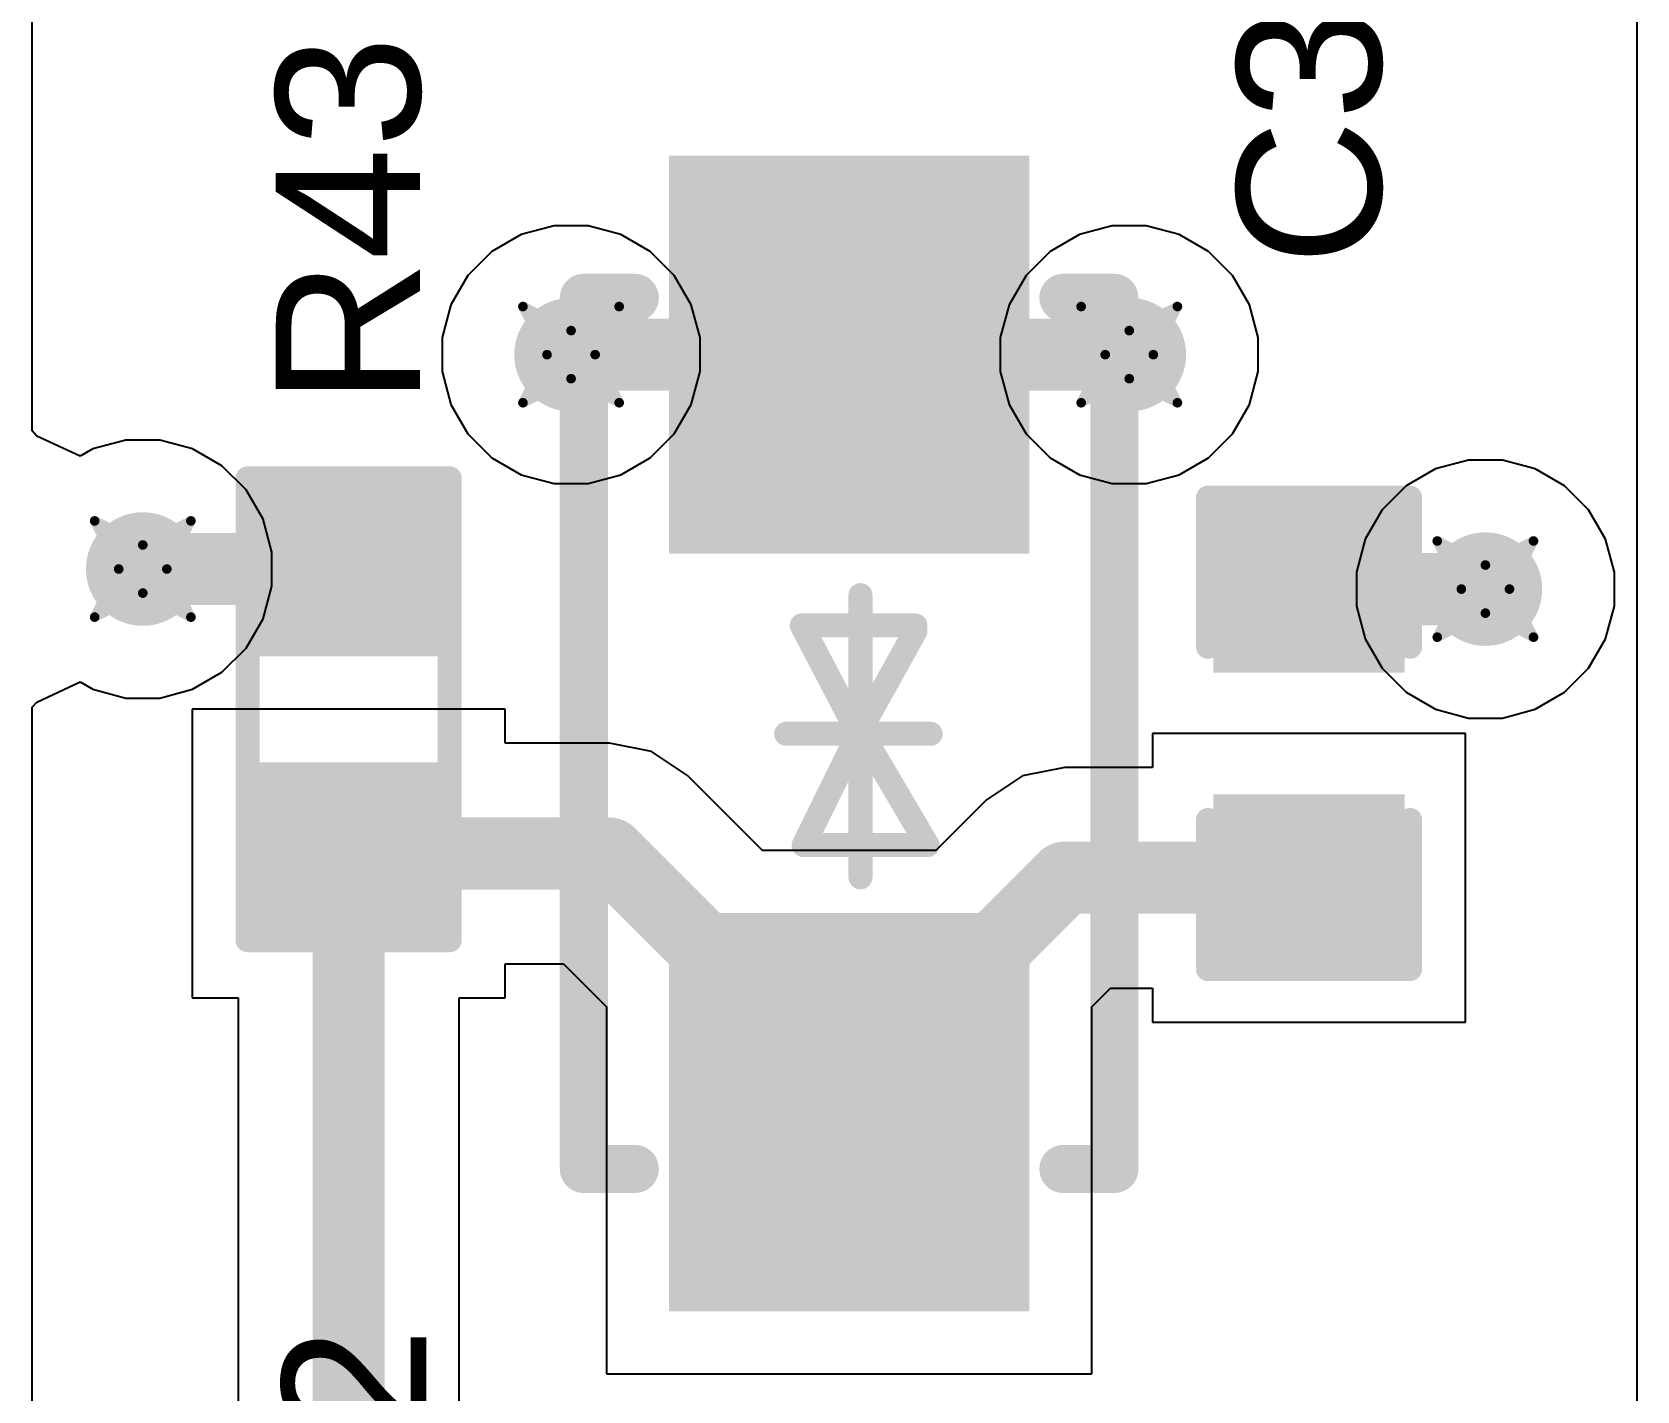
# Model space of a CAD drawing. Header units: inches. Extents: x -36 to 349, y -11 to 240.
# Drawn here: x 7.83 to 16.3, y 95.56 to 102.73 of the extents above; entities that cross this region are included whole.
import ezdxf

# ---------------------------------------------------------------- set-up
doc = ezdxf.new("R2010")
doc.units = ezdxf.units.IN
for name, color, linetype in [('Bottom Layer', 5, 'Continuous'), ('Drill Drawing', 1, 'Continuous'), ('Layer 1', 16, 'Continuous'), ('Layer 2', 76, 'Continuous'), ('Top Layer', 1, 'Continuous'), ('Top Overlay', 2, 'Continuous'), ('Top Paste', 8, 'Continuous'), ('Top Solder', 216, 'Continuous'), ('Via Holes', 16, 'Continuous')]:
    doc.layers.add(name, color=color, linetype=linetype)
doc.styles.add('Arial', font='', dxfattribs={"height": 0.2})
doc.styles.get('Arial').set_extended_font_data('Arial')

# ---------------------------------------------------------------- blocks, each defined once
blk = doc.blocks.new('R___0603_262')
at = {"layer": 'Top Layer'}
for points in [[(-0.381, 0.4445), (-0.381, -0.4445), (-1.143, -0.4445), (-1.143, 0.4445)], [(1.143, 0.4445), (1.143, -0.4445), (0.381, -0.4445), (0.381, 0.4445)]]:
    blk.add_hatch(color=1, dxfattribs=at).paths.add_polyline_path(points)
at = {"layer": 'Top Paste'}
for points in [[(-0.381, 0.4445), (-0.381, -0.4445), (-1.143, -0.4445), (-1.143, 0.4445)], [(1.143, 0.4445), (1.143, -0.4445), (0.381, -0.4445), (0.381, 0.4445)]]:
    blk.add_hatch(color=8, dxfattribs=at).paths.add_polyline_path(points)
at = {"layer": 'Top Solder'}
for points in [[(-0.2794, 0.5461), (-0.2794, -0.5461), (-1.2446, -0.5461), (-1.2446, 0.5461)], [(1.2446, 0.5461), (1.2446, -0.5461), (0.2794, -0.5461), (0.2794, 0.5461)]]:
    blk.add_hatch(color=216, dxfattribs=at).paths.add_polyline_path(points)
at = {"layer": 'Top Overlay'}
for points in [[(-1.2192, 0.5334, 0.127, 0.127, 0), (1.2192, 0.5334, 0.127, 0.127, 0)], [(-1.2192, 0.5334, 0.127, 0.127, 0), (-1.2192, -0.5334, 0.127, 0.127, 0)], [(1.2192, 0.5334, 0.127, 0.127, 0), (1.2192, -0.5334, 0.127, 0.127, 0)], [(-1.2192, -0.5334, 0.127, 0.127, 0), (1.2192, -0.5334, 0.127, 0.127, 0)]]:
    blk.add_lwpolyline(points, format="xyseb", dxfattribs=at)
for points in [[(-1.2509, 0.5334, 0.0635, 0.0635, 1), (-1.1874, 0.5334, 0.0635, 0.0635, 1)], [(-1.2509, 0.5334, 0.0635, 0.0635, 1), (-1.1874, 0.5334, 0.0635, 0.0635, 1)], [(1.1875, 0.5334, 0.0635, 0.0635, 1), (1.251, 0.5334, 0.0635, 0.0635, 1)], [(1.1875, 0.5334, 0.0635, 0.0635, 1), (1.251, 0.5334, 0.0635, 0.0635, 1)], [(-1.2509, -0.5334, 0.0635, 0.0635, 1), (-1.1874, -0.5334, 0.0635, 0.0635, 1)], [(-1.2509, -0.5334, 0.0635, 0.0635, 1), (-1.1874, -0.5334, 0.0635, 0.0635, 1)], [(1.1875, -0.5334, 0.0635, 0.0635, 1), (1.251, -0.5334, 0.0635, 0.0635, 1)], [(1.1875, -0.5334, 0.0635, 0.0635, 1), (1.251, -0.5334, 0.0635, 0.0635, 1)]]:
    blk.add_lwpolyline(points, format="xyseb", close=True, dxfattribs=at)
blk = doc.blocks.new('SMA_B__D___________391')
at = {"layer": 'Top Layer'}
for points in [[(-3, 0.9), (-1, 0.9), (-1, -0.9), (-3, -0.9)], [(1, 0.9), (3, 0.9), (3, -0.9), (1, -0.9)]]:
    blk.add_hatch(color=1, dxfattribs=at).paths.add_polyline_path(points)
at = {"layer": 'Top Paste'}
for points in [[(-3, 0.9), (-1, 0.9), (-1, -0.9), (-3, -0.9)], [(1, 0.9), (3, 0.9), (3, -0.9), (1, -0.9)]]:
    blk.add_hatch(color=8, dxfattribs=at).paths.add_polyline_path(points)
at = {"layer": 'Top Solder'}
for points in [[(-3.0508, 0.9508), (-0.9492, 0.9508), (-0.9492, -0.9508), (-3.0508, -0.9508)], [(0.9492, 0.9508), (3.0508, 0.9508), (3.0508, -0.9508), (0.9492, -0.9508)]]:
    blk.add_hatch(color=216, dxfattribs=at).paths.add_polyline_path(points)
at = {"layer": 'Top Overlay'}
for points in [[(-2.3, 1.4, 0.254, 0.254, 0), (2.3, 1.4, 0.254, 0.254, 0)], [(-2.3, 1.4, 0.254, 0.254, 0), (-2.3, 1.1312, 0.254, 0.254, 0)], [(2.3, 1.4, 0.254, 0.254, 0), (2.3, 1.1312, 0.254, 0.254, 0)], [(-0.002, 0.332, 0.127, 0.127, 0), (-0.002, -0.049, 0.127, 0.127, 0)], [(-0.59, 0.24, 0.127, 0.127, 0), (-0.002, -0.049, 0.127, 0.127, 0)], [(-0.59, 0.24, 0.127, 0.127, 0), (-0.59, -0.4143, 0.127, 0.127, 0)], [(0.57, 0.25, 0.127, 0.127, 0), (-0.002, -0.049, 0.127, 0.127, 0)], [(0.57, 0.25, 0.127, 0.127, 0), (0.57, -0.35, 0.127, 0.127, 0)], [(-0.76, -0.06, 0.127, 0.127, 0), (0.73, -0.06, 0.127, 0.127, 0)], [(0.0146, -0.0582, 0.127, 0.127, 0), (-0.59, -0.4143, 0.127, 0.127, 0)], [(-0.002, -0.049, 0.127, 0.127, 0), (-0.002, -0.43, 0.127, 0.127, 0)], [(0.0146, -0.0582, 0.127, 0.127, 0), (0.54, -0.35, 0.127, 0.127, 0)], [(-2.3, -1.1311, 0.254, 0.254, 0), (-2.3, -1.4, 0.254, 0.254, 0)], [(2.3, -1.1311, 0.254, 0.254, 0), (2.3, -1.4, 0.254, 0.254, 0)], [(-2.3, -1.4, 0.254, 0.254, 0), (2.3, -1.4, 0.254, 0.254, 0)]]:
    blk.add_lwpolyline(points, format="xyseb", dxfattribs=at)
for points in [[(-2.3635, 1.4, 0.127, 0.127, 1), (-2.2365, 1.4, 0.127, 0.127, 1)], [(-2.3635, 1.4, 0.127, 0.127, 1), (-2.2365, 1.4, 0.127, 0.127, 1)], [(2.2365, 1.4, 0.127, 0.127, 1), (2.3635, 1.4, 0.127, 0.127, 1)], [(2.2365, 1.4, 0.127, 0.127, 1), (2.3635, 1.4, 0.127, 0.127, 1)], [(-2.3635, 1.1312, 0.127, 0.127, 1), (-2.2365, 1.1312, 0.127, 0.127, 1)], [(2.2365, 1.1312, 0.127, 0.127, 1), (2.3635, 1.1312, 0.127, 0.127, 1)], [(-0.0338, 0.332, 0.0635, 0.0635, 1), (0.0297, 0.332, 0.0635, 0.0635, 1)], [(-0.6217, 0.24, 0.0635, 0.0635, 1), (-0.5582, 0.24, 0.0635, 0.0635, 1)], [(-0.6217, 0.24, 0.0635, 0.0635, 1), (-0.5582, 0.24, 0.0635, 0.0635, 1)], [(0.5382, 0.25, 0.0635, 0.0635, 1), (0.6017, 0.25, 0.0635, 0.0635, 1)], [(0.5382, 0.25, 0.0635, 0.0635, 1), (0.6017, 0.25, 0.0635, 0.0635, 1)], [(-0.7917, -0.06, 0.0635, 0.0635, 1), (-0.7282, -0.06, 0.0635, 0.0635, 1)], [(-0.0338, -0.049, 0.0635, 0.0635, 1), (0.0297, -0.049, 0.0635, 0.0635, 1)], [(-0.0338, -0.049, 0.0635, 0.0635, 1), (0.0297, -0.049, 0.0635, 0.0635, 1)], [(-0.0338, -0.049, 0.0635, 0.0635, 1), (0.0297, -0.049, 0.0635, 0.0635, 1)], [(-0.0338, -0.049, 0.0635, 0.0635, 1), (0.0297, -0.049, 0.0635, 0.0635, 1)], [(-0.0172, -0.0582, 0.0635, 0.0635, 1), (0.0463, -0.0582, 0.0635, 0.0635, 1)], [(-0.0172, -0.0582, 0.0635, 0.0635, 1), (0.0463, -0.0582, 0.0635, 0.0635, 1)], [(0.6983, -0.06, 0.0635, 0.0635, 1), (0.7618, -0.06, 0.0635, 0.0635, 1)], [(0.5083, -0.35, 0.0635, 0.0635, 1), (0.5718, -0.35, 0.0635, 0.0635, 1)], [(0.5382, -0.35, 0.0635, 0.0635, 1), (0.6017, -0.35, 0.0635, 0.0635, 1)], [(-0.6217, -0.4143, 0.0635, 0.0635, 1), (-0.5582, -0.4143, 0.0635, 0.0635, 1)], [(-0.6217, -0.4143, 0.0635, 0.0635, 1), (-0.5582, -0.4143, 0.0635, 0.0635, 1)], [(-0.0338, -0.43, 0.0635, 0.0635, 1), (0.0297, -0.43, 0.0635, 0.0635, 1)], [(-2.3635, -1.1311, 0.127, 0.127, 1), (-2.2365, -1.1311, 0.127, 0.127, 1)], [(2.2365, -1.1311, 0.127, 0.127, 1), (2.3635, -1.1311, 0.127, 0.127, 1)], [(-2.3635, -1.4, 0.127, 0.127, 1), (-2.2365, -1.4, 0.127, 0.127, 1)], [(-2.3635, -1.4, 0.127, 0.127, 1), (-2.2365, -1.4, 0.127, 0.127, 1)], [(2.2365, -1.4, 0.127, 0.127, 1), (2.3635, -1.4, 0.127, 0.127, 1)], [(2.2365, -1.4, 0.127, 0.127, 1), (2.3635, -1.4, 0.127, 0.127, 1)]]:
    blk.add_lwpolyline(points, format="xyseb", close=True, dxfattribs=at)
blk = doc.blocks.new('C___0603_469')
at = {"layer": 'Top Layer'}
for points in [[(-0.381, 0.4445), (-0.381, -0.4445), (-1.143, -0.4445), (-1.143, 0.4445)], [(1.143, 0.4445), (1.143, -0.4445), (0.381, -0.4445), (0.381, 0.4445)]]:
    blk.add_hatch(color=1, dxfattribs=at).paths.add_polyline_path(points)
at = {"layer": 'Top Paste'}
for points in [[(-0.381, 0.4445), (-0.381, -0.4445), (-1.143, -0.4445), (-1.143, 0.4445)], [(1.143, 0.4445), (1.143, -0.4445), (0.381, -0.4445), (0.381, 0.4445)]]:
    blk.add_hatch(color=8, dxfattribs=at).paths.add_polyline_path(points)
at = {"layer": 'Top Solder'}
for points in [[(-0.321, 0.5045), (-0.321, -0.5045), (-1.203, -0.5045), (-1.203, 0.5045)], [(1.203, 0.5045), (1.203, -0.5045), (0.321, -0.5045), (0.321, 0.5045)]]:
    blk.add_hatch(color=216, dxfattribs=at).paths.add_polyline_path(points)
at = {"layer": 'Top Overlay'}
for points in [[(-1.2446, 0.5334, 0.127, 0.127, 0), (-0.4572, 0.5334, 0.127, 0.127, 0)], [(-1.2446, 0.5334, 0.127, 0.127, 0), (-1.2446, -0.5334, 0.127, 0.127, 0)], [(0.4572, 0.5334, 0.127, 0.127, 0), (1.2446, 0.5334, 0.127, 0.127, 0)], [(1.2446, 0.5334, 0.127, 0.127, 0), (1.2446, -0.5334, 0.127, 0.127, 0)], [(-1.2446, -0.5334, 0.127, 0.127, 0), (-0.4572, -0.5334, 0.127, 0.127, 0)], [(0.4572, -0.5334, 0.127, 0.127, 0), (1.2446, -0.5334, 0.127, 0.127, 0)]]:
    blk.add_lwpolyline(points, format="xyseb", dxfattribs=at)
for points in [[(-1.2763, 0.5334, 0.0635, 0.0635, 1), (-1.2128, 0.5334, 0.0635, 0.0635, 1)], [(-1.2763, 0.5334, 0.0635, 0.0635, 1), (-1.2128, 0.5334, 0.0635, 0.0635, 1)], [(-0.4889, 0.5334, 0.0635, 0.0635, 1), (-0.4254, 0.5334, 0.0635, 0.0635, 1)], [(0.4255, 0.5334, 0.0635, 0.0635, 1), (0.489, 0.5334, 0.0635, 0.0635, 1)], [(1.2129, 0.5334, 0.0635, 0.0635, 1), (1.2764, 0.5334, 0.0635, 0.0635, 1)], [(1.2129, 0.5334, 0.0635, 0.0635, 1), (1.2764, 0.5334, 0.0635, 0.0635, 1)], [(-1.2763, -0.5334, 0.0635, 0.0635, 1), (-1.2128, -0.5334, 0.0635, 0.0635, 1)], [(-1.2763, -0.5334, 0.0635, 0.0635, 1), (-1.2128, -0.5334, 0.0635, 0.0635, 1)], [(-0.4889, -0.5334, 0.0635, 0.0635, 1), (-0.4254, -0.5334, 0.0635, 0.0635, 1)], [(0.4255, -0.5334, 0.0635, 0.0635, 1), (0.489, -0.5334, 0.0635, 0.0635, 1)], [(1.2129, -0.5334, 0.0635, 0.0635, 1), (1.2764, -0.5334, 0.0635, 0.0635, 1)], [(1.2129, -0.5334, 0.0635, 0.0635, 1), (1.2764, -0.5334, 0.0635, 0.0635, 1)]]:
    blk.add_lwpolyline(points, format="xyseb", close=True, dxfattribs=at)

msp = doc.modelspace()

# ---------------------------------------------------------------- hatches: boundary and pattern name
at = {"layer": 'Bottom Layer'}
h = msp.add_hatch(color=5, dxfattribs=at)
edge = h.paths.add_edge_path()
edge.add_arc((10.677, 101.0303), 0.3, 0, 360)
h = msp.add_hatch(color=5, dxfattribs=at)
edge = h.paths.add_edge_path()
edge.add_arc((13.6234, 101.0303), 0.3, 0, 360)
h = msp.add_hatch(color=5, dxfattribs=at)
edge = h.paths.add_edge_path()
edge.add_arc((8.4164, 99.8982), 0.3, 0, 360)
h = msp.add_hatch(color=5, dxfattribs=at)
edge = h.paths.add_edge_path()
edge.add_arc((15.503, 99.7923), 0.3, 0, 360)
at = {"layer": 'Layer 1'}
h = msp.add_hatch(color=16, dxfattribs=at)
edge = h.paths.add_edge_path()
edge.add_arc((10.677, 101.0303), 0.3, 0, 360)
h = msp.add_hatch(color=16, dxfattribs=at)
edge = h.paths.add_edge_path()
edge.add_arc((13.6234, 101.0303), 0.3, 0, 360)
h = msp.add_hatch(color=16, dxfattribs=at)
edge = h.paths.add_edge_path()
edge.add_arc((8.4164, 99.8982), 0.3, 0, 360)
h = msp.add_hatch(color=16, dxfattribs=at)
edge = h.paths.add_edge_path()
edge.add_arc((15.503, 99.7923), 0.3, 0, 360)
at = {"layer": 'Layer 2'}
h = msp.add_hatch(color=76, dxfattribs=at)
edge = h.paths.add_edge_path()
edge.add_arc((10.677, 101.0303), 0.3, 0, 360)
h = msp.add_hatch(color=76, dxfattribs=at)
edge = h.paths.add_edge_path()
edge.add_arc((13.6234, 101.0303), 0.3, 0, 360)
h = msp.add_hatch(color=76, dxfattribs=at)
edge = h.paths.add_edge_path()
edge.add_arc((8.4164, 99.8982), 0.3, 0, 360)
h = msp.add_hatch(color=76, dxfattribs=at)
edge = h.paths.add_edge_path()
edge.add_arc((15.503, 99.7923), 0.3, 0, 360)
at = {"layer": 'Top Layer'}
h = msp.add_hatch(color=1, dxfattribs=at)
edge = h.paths.add_edge_path()
edge.add_arc((10.677, 101.0303), 0.3, 0, 360)
h = msp.add_hatch(color=1, dxfattribs=at)
edge = h.paths.add_edge_path()
edge.add_arc((13.6234, 101.0303), 0.3, 0, 360)
h = msp.add_hatch(color=1, dxfattribs=at)
edge = h.paths.add_edge_path()
edge.add_arc((8.4164, 99.8982), 0.3, 0, 360)
h = msp.add_hatch(color=1, dxfattribs=at)
edge = h.paths.add_edge_path()
edge.add_arc((15.503, 99.7923), 0.3, 0, 360)
at = {"layer": 'Via Holes'}
h = msp.add_hatch(color=7, dxfattribs=at)
edge = h.paths.add_edge_path()
edge.add_arc((10.677, 101.0303), 0.15, 0, 360)
h = msp.add_hatch(color=7, dxfattribs=at)
edge = h.paths.add_edge_path()
edge.add_arc((13.6234, 101.0303), 0.15, 0, 360)
h = msp.add_hatch(color=7, dxfattribs=at)
edge = h.paths.add_edge_path()
edge.add_arc((8.4164, 99.8982), 0.15, 0, 360)
h = msp.add_hatch(color=7, dxfattribs=at)
edge = h.paths.add_edge_path()
edge.add_arc((15.503, 99.7923), 0.15, 0, 360)

# ---------------------------------------------------------------- linework, layer by layer
at = {"layer": 'Drill Drawing'}
for points in [[(10.423, 101.2843, 0.0508, 0.0508, 0), (10.677, 101.1573, 0.0508, 0.0508, 0)], [(10.423, 101.2843, 0.0508, 0.0508, 0), (10.55, 101.0303, 0.0508, 0.0508, 0)], [(10.677, 101.1573, 0.0508, 0.0508, 0), (10.931, 101.2843, 0.0508, 0.0508, 0)], [(10.804, 101.0303, 0.0508, 0.0508, 0), (10.931, 101.2843, 0.0508, 0.0508, 0)], [(13.3694, 101.2843, 0.0508, 0.0508, 0), (13.6234, 101.1573, 0.0508, 0.0508, 0)], [(13.3694, 101.2843, 0.0508, 0.0508, 0), (13.4964, 101.0303, 0.0508, 0.0508, 0)], [(13.6234, 101.1573, 0.0508, 0.0508, 0), (13.8774, 101.2843, 0.0508, 0.0508, 0)], [(13.7504, 101.0303, 0.0508, 0.0508, 0), (13.8774, 101.2843, 0.0508, 0.0508, 0)], [(10.423, 100.7763, 0.0508, 0.0508, 0), (10.55, 101.0303, 0.0508, 0.0508, 0)], [(10.804, 101.0303, 0.0508, 0.0508, 0), (10.931, 100.7763, 0.0508, 0.0508, 0)], [(13.3694, 100.7763, 0.0508, 0.0508, 0), (13.4964, 101.0303, 0.0508, 0.0508, 0)], [(13.7504, 101.0303, 0.0508, 0.0508, 0), (13.8774, 100.7763, 0.0508, 0.0508, 0)], [(10.423, 100.7763, 0.0508, 0.0508, 0), (10.677, 100.9033, 0.0508, 0.0508, 0)], [(10.677, 100.9033, 0.0508, 0.0508, 0), (10.931, 100.7763, 0.0508, 0.0508, 0)], [(13.3694, 100.7763, 0.0508, 0.0508, 0), (13.6234, 100.9033, 0.0508, 0.0508, 0)], [(13.6234, 100.9033, 0.0508, 0.0508, 0), (13.8774, 100.7763, 0.0508, 0.0508, 0)], [(8.1624, 100.1522, 0.0508, 0.0508, 0), (8.4164, 100.0252, 0.0508, 0.0508, 0)], [(8.1624, 100.1522, 0.0508, 0.0508, 0), (8.2894, 99.8982, 0.0508, 0.0508, 0)], [(8.4164, 100.0252, 0.0508, 0.0508, 0), (8.6704, 100.1522, 0.0508, 0.0508, 0)], [(8.5434, 99.8982, 0.0508, 0.0508, 0), (8.6704, 100.1522, 0.0508, 0.0508, 0)], [(15.249, 100.0463, 0.0508, 0.0508, 0), (15.503, 99.9193, 0.0508, 0.0508, 0)], [(15.249, 100.0463, 0.0508, 0.0508, 0), (15.376, 99.7923, 0.0508, 0.0508, 0)], [(15.503, 99.9193, 0.0508, 0.0508, 0), (15.757, 100.0463, 0.0508, 0.0508, 0)], [(15.63, 99.7923, 0.0508, 0.0508, 0), (15.757, 100.0463, 0.0508, 0.0508, 0)], [(8.1624, 99.6442, 0.0508, 0.0508, 0), (8.2894, 99.8982, 0.0508, 0.0508, 0)], [(8.5434, 99.8982, 0.0508, 0.0508, 0), (8.6704, 99.6442, 0.0508, 0.0508, 0)], [(8.1624, 99.6442, 0.0508, 0.0508, 0), (8.4164, 99.7712, 0.0508, 0.0508, 0)], [(8.4164, 99.7712, 0.0508, 0.0508, 0), (8.6704, 99.6442, 0.0508, 0.0508, 0)], [(15.249, 99.5383, 0.0508, 0.0508, 0), (15.376, 99.7923, 0.0508, 0.0508, 0)], [(15.63, 99.7923, 0.0508, 0.0508, 0), (15.757, 99.5383, 0.0508, 0.0508, 0)], [(15.249, 99.5383, 0.0508, 0.0508, 0), (15.503, 99.6653, 0.0508, 0.0508, 0)], [(15.503, 99.6653, 0.0508, 0.0508, 0), (15.757, 99.5383, 0.0508, 0.0508, 0)]]:
    msp.add_lwpolyline(points, format="xyseb", dxfattribs=at)
for points in [[(10.4103, 101.2843, 0.0254, 0.0254, 1), (10.4357, 101.2843, 0.0254, 0.0254, 1)], [(10.4103, 101.2843, 0.0254, 0.0254, 1), (10.4357, 101.2843, 0.0254, 0.0254, 1)], [(10.9183, 101.2843, 0.0254, 0.0254, 1), (10.9437, 101.2843, 0.0254, 0.0254, 1)], [(10.9183, 101.2843, 0.0254, 0.0254, 1), (10.9437, 101.2843, 0.0254, 0.0254, 1)], [(13.3567, 101.2843, 0.0254, 0.0254, 1), (13.3821, 101.2843, 0.0254, 0.0254, 1)], [(13.3567, 101.2843, 0.0254, 0.0254, 1), (13.3821, 101.2843, 0.0254, 0.0254, 1)], [(13.8647, 101.2843, 0.0254, 0.0254, 1), (13.8901, 101.2843, 0.0254, 0.0254, 1)], [(13.8647, 101.2843, 0.0254, 0.0254, 1), (13.8901, 101.2843, 0.0254, 0.0254, 1)], [(10.6643, 101.1573, 0.0254, 0.0254, 1), (10.6897, 101.1573, 0.0254, 0.0254, 1)], [(10.6643, 101.1573, 0.0254, 0.0254, 1), (10.6897, 101.1573, 0.0254, 0.0254, 1)], [(13.6107, 101.1573, 0.0254, 0.0254, 1), (13.6361, 101.1573, 0.0254, 0.0254, 1)], [(13.6107, 101.1573, 0.0254, 0.0254, 1), (13.6361, 101.1573, 0.0254, 0.0254, 1)], [(10.5373, 101.0303, 0.0254, 0.0254, 1), (10.5627, 101.0303, 0.0254, 0.0254, 1)], [(10.5373, 101.0303, 0.0254, 0.0254, 1), (10.5627, 101.0303, 0.0254, 0.0254, 1)], [(10.7913, 101.0303, 0.0254, 0.0254, 1), (10.8167, 101.0303, 0.0254, 0.0254, 1)], [(10.7913, 101.0303, 0.0254, 0.0254, 1), (10.8167, 101.0303, 0.0254, 0.0254, 1)], [(13.4837, 101.0303, 0.0254, 0.0254, 1), (13.5091, 101.0303, 0.0254, 0.0254, 1)], [(13.4837, 101.0303, 0.0254, 0.0254, 1), (13.5091, 101.0303, 0.0254, 0.0254, 1)], [(13.7377, 101.0303, 0.0254, 0.0254, 1), (13.7631, 101.0303, 0.0254, 0.0254, 1)], [(13.7377, 101.0303, 0.0254, 0.0254, 1), (13.7631, 101.0303, 0.0254, 0.0254, 1)], [(10.6643, 100.9033, 0.0254, 0.0254, 1), (10.6897, 100.9033, 0.0254, 0.0254, 1)], [(10.6643, 100.9033, 0.0254, 0.0254, 1), (10.6897, 100.9033, 0.0254, 0.0254, 1)], [(13.6107, 100.9033, 0.0254, 0.0254, 1), (13.6361, 100.9033, 0.0254, 0.0254, 1)], [(13.6107, 100.9033, 0.0254, 0.0254, 1), (13.6361, 100.9033, 0.0254, 0.0254, 1)], [(10.4103, 100.7763, 0.0254, 0.0254, 1), (10.4357, 100.7763, 0.0254, 0.0254, 1)], [(10.4103, 100.7763, 0.0254, 0.0254, 1), (10.4357, 100.7763, 0.0254, 0.0254, 1)], [(10.9183, 100.7763, 0.0254, 0.0254, 1), (10.9437, 100.7763, 0.0254, 0.0254, 1)], [(10.9183, 100.7763, 0.0254, 0.0254, 1), (10.9437, 100.7763, 0.0254, 0.0254, 1)], [(13.3567, 100.7763, 0.0254, 0.0254, 1), (13.3821, 100.7763, 0.0254, 0.0254, 1)], [(13.3567, 100.7763, 0.0254, 0.0254, 1), (13.3821, 100.7763, 0.0254, 0.0254, 1)], [(13.8647, 100.7763, 0.0254, 0.0254, 1), (13.8901, 100.7763, 0.0254, 0.0254, 1)], [(13.8647, 100.7763, 0.0254, 0.0254, 1), (13.8901, 100.7763, 0.0254, 0.0254, 1)], [(8.1497, 100.1522, 0.0254, 0.0254, 1), (8.1751, 100.1522, 0.0254, 0.0254, 1)], [(8.1497, 100.1522, 0.0254, 0.0254, 1), (8.1751, 100.1522, 0.0254, 0.0254, 1)], [(8.6577, 100.1522, 0.0254, 0.0254, 1), (8.6831, 100.1522, 0.0254, 0.0254, 1)], [(8.6577, 100.1522, 0.0254, 0.0254, 1), (8.6831, 100.1522, 0.0254, 0.0254, 1)], [(8.4037, 100.0252, 0.0254, 0.0254, 1), (8.4291, 100.0252, 0.0254, 0.0254, 1)], [(8.4037, 100.0252, 0.0254, 0.0254, 1), (8.4291, 100.0252, 0.0254, 0.0254, 1)], [(15.2363, 100.0463, 0.0254, 0.0254, 1), (15.2617, 100.0463, 0.0254, 0.0254, 1)], [(15.2363, 100.0463, 0.0254, 0.0254, 1), (15.2617, 100.0463, 0.0254, 0.0254, 1)], [(15.7443, 100.0463, 0.0254, 0.0254, 1), (15.7697, 100.0463, 0.0254, 0.0254, 1)], [(15.7443, 100.0463, 0.0254, 0.0254, 1), (15.7697, 100.0463, 0.0254, 0.0254, 1)], [(8.2767, 99.8982, 0.0254, 0.0254, 1), (8.3021, 99.8982, 0.0254, 0.0254, 1)], [(8.2767, 99.8982, 0.0254, 0.0254, 1), (8.3021, 99.8982, 0.0254, 0.0254, 1)], [(8.5307, 99.8982, 0.0254, 0.0254, 1), (8.5561, 99.8982, 0.0254, 0.0254, 1)], [(8.5307, 99.8982, 0.0254, 0.0254, 1), (8.5561, 99.8982, 0.0254, 0.0254, 1)], [(15.4903, 99.9193, 0.0254, 0.0254, 1), (15.5157, 99.9193, 0.0254, 0.0254, 1)], [(15.4903, 99.9193, 0.0254, 0.0254, 1), (15.5157, 99.9193, 0.0254, 0.0254, 1)], [(8.4037, 99.7712, 0.0254, 0.0254, 1), (8.4291, 99.7712, 0.0254, 0.0254, 1)], [(8.4037, 99.7712, 0.0254, 0.0254, 1), (8.4291, 99.7712, 0.0254, 0.0254, 1)], [(15.3633, 99.7923, 0.0254, 0.0254, 1), (15.3887, 99.7923, 0.0254, 0.0254, 1)], [(15.3633, 99.7923, 0.0254, 0.0254, 1), (15.3887, 99.7923, 0.0254, 0.0254, 1)], [(15.6173, 99.7923, 0.0254, 0.0254, 1), (15.6427, 99.7923, 0.0254, 0.0254, 1)], [(15.6173, 99.7923, 0.0254, 0.0254, 1), (15.6427, 99.7923, 0.0254, 0.0254, 1)], [(8.1497, 99.6442, 0.0254, 0.0254, 1), (8.1751, 99.6442, 0.0254, 0.0254, 1)], [(8.1497, 99.6442, 0.0254, 0.0254, 1), (8.1751, 99.6442, 0.0254, 0.0254, 1)], [(8.6577, 99.6442, 0.0254, 0.0254, 1), (8.6831, 99.6442, 0.0254, 0.0254, 1)], [(8.6577, 99.6442, 0.0254, 0.0254, 1), (8.6831, 99.6442, 0.0254, 0.0254, 1)], [(15.4903, 99.6653, 0.0254, 0.0254, 1), (15.5157, 99.6653, 0.0254, 0.0254, 1)], [(15.4903, 99.6653, 0.0254, 0.0254, 1), (15.5157, 99.6653, 0.0254, 0.0254, 1)], [(15.2363, 99.5383, 0.0254, 0.0254, 1), (15.2617, 99.5383, 0.0254, 0.0254, 1)], [(15.2363, 99.5383, 0.0254, 0.0254, 1), (15.2617, 99.5383, 0.0254, 0.0254, 1)], [(15.7443, 99.5383, 0.0254, 0.0254, 1), (15.7697, 99.5383, 0.0254, 0.0254, 1)], [(15.7443, 99.5383, 0.0254, 0.0254, 1), (15.7697, 99.5383, 0.0254, 0.0254, 1)]]:
    msp.add_lwpolyline(points, format="xyseb", close=True, dxfattribs=at)
at = {"layer": 'Layer 2'}
for p, q in [((7.8322, 100.6284), (7.8322, 103.7194)), ((10.4141, 101.6649), (10.2589, 101.5752)), ((10.5873, 101.7113), (10.4141, 101.6649)), ((10.7667, 101.7113), (10.5873, 101.7113)), ((10.9399, 101.6649), (10.7667, 101.7113)), ((11.0951, 101.5752), (10.9399, 101.6649)), ((13.3605, 101.6649), (13.2053, 101.5752)), ((13.5337, 101.7113), (13.3605, 101.6649)), ((13.7131, 101.7113), (13.5337, 101.7113)), ((13.8863, 101.6649), (13.7131, 101.7113)), ((14.0415, 101.5752), (13.8863, 101.6649)), ((10.2589, 101.5752), (10.1321, 101.4484)), ((11.2219, 101.4484), (11.0951, 101.5752)), ((13.2053, 101.5752), (13.0785, 101.4484)), ((14.1683, 101.4484), (14.0415, 101.5752)), ((10.1321, 101.4484), (10.0424, 101.2932)), ((11.3116, 101.2932), (11.2219, 101.4484)), ((13.0785, 101.4484), (12.9888, 101.2932)), ((14.258, 101.2932), (14.1683, 101.4484)), ((10.0424, 101.2932), (9.996, 101.12)), ((11.358, 101.12), (11.3116, 101.2932)), ((12.9888, 101.2932), (12.9424, 101.12)), ((14.3044, 101.12), (14.258, 101.2932)), ((9.996, 101.12), (9.996, 100.9406)), ((11.358, 100.9406), (11.358, 101.12)), ((12.9424, 101.12), (12.9424, 100.9406)), ((14.3044, 100.9406), (14.3044, 101.12)), ((9.996, 100.9406), (10.0424, 100.7674)), ((11.3116, 100.7674), (11.358, 100.9406)), ((12.9424, 100.9406), (12.9888, 100.7674)), ((14.258, 100.7674), (14.3044, 100.9406)), ((10.0424, 100.7674), (10.1321, 100.6122)), ((11.2219, 100.6122), (11.3116, 100.7674)), ((12.9888, 100.7674), (13.0785, 100.6122)), ((14.1683, 100.6122), (14.258, 100.7674)), ((7.8571, 100.6006), (7.8322, 100.6284)), ((8.0862, 100.4939), (7.8571, 100.6006)), ((8.3267, 100.5792), (8.1535, 100.5328)), ((8.5061, 100.5792), (8.3267, 100.5792)), ((8.6793, 100.5328), (8.5061, 100.5792)), ((10.1321, 100.6122), (10.2589, 100.4854)), ((11.0951, 100.4854), (11.2219, 100.6122)), ((13.0785, 100.6122), (13.2053, 100.4854)), ((14.0415, 100.4854), (14.1683, 100.6122)), ((8.1535, 100.5328), (8.0862, 100.4939)), ((8.8345, 100.4431), (8.6793, 100.5328)), ((10.2589, 100.4854), (10.4141, 100.3957)), ((10.9399, 100.3957), (11.0951, 100.4854)), ((13.2053, 100.4854), (13.3605, 100.3957)), ((13.8863, 100.3957), (14.0415, 100.4854)), ((15.4133, 100.4733), (15.2401, 100.4269)), ((15.5927, 100.4733), (15.4133, 100.4733)), ((15.7659, 100.4269), (15.5927, 100.4733)), ((8.9613, 100.3163), (8.8345, 100.4431)), ((10.4141, 100.3957), (10.5873, 100.3493)), ((10.7667, 100.3493), (10.9399, 100.3957)), ((13.3605, 100.3957), (13.5337, 100.3493)), ((13.7131, 100.3493), (13.8863, 100.3957)), ((15.2401, 100.4269), (15.0849, 100.3372)), ((15.9211, 100.3372), (15.7659, 100.4269)), ((9.051, 100.1611), (8.9613, 100.3163)), ((10.5873, 100.3493), (10.7667, 100.3493)), ((13.5337, 100.3493), (13.7131, 100.3493)), ((15.0849, 100.3372), (14.9581, 100.2104)), ((16.0479, 100.2104), (15.9211, 100.3372)), ((14.9581, 100.2104), (14.8684, 100.0552)), ((16.1376, 100.0552), (16.0479, 100.2104)), ((9.0974, 99.9879), (9.051, 100.1611)), ((14.8684, 100.0552), (14.822, 99.882)), ((16.184, 99.882), (16.1376, 100.0552)), ((9.0974, 99.8085), (9.0974, 99.9879)), ((14.822, 99.882), (14.822, 99.7026)), ((16.184, 99.7026), (16.184, 99.882)), ((9.051, 99.6353), (9.0974, 99.8085)), ((14.822, 99.7026), (14.8684, 99.5294)), ((16.1376, 99.5294), (16.184, 99.7026)), ((8.9613, 99.4801), (9.051, 99.6353)), ((14.8684, 99.5294), (14.9581, 99.3742)), ((16.0479, 99.3742), (16.1376, 99.5294)), ((8.8345, 99.3533), (8.9613, 99.4801)), ((14.9581, 99.3742), (15.0849, 99.2474)), ((15.9211, 99.2474), (16.0479, 99.3742)), ((7.8571, 99.1958), (8.0862, 99.3025)), ((8.0862, 99.3025), (8.1535, 99.2636)), ((8.6793, 99.2636), (8.8345, 99.3533)), ((7.8322, 99.168), (7.8571, 99.1958)), ((8.1535, 99.2636), (8.3267, 99.2172)), ((8.3267, 99.2172), (8.5061, 99.2172)), ((8.5061, 99.2172), (8.6793, 99.2636)), ((15.0849, 99.2474), (15.2401, 99.1577)), ((15.7659, 99.1577), (15.9211, 99.2474)), ((7.8322, 74.7522), (7.8322, 99.168)), ((15.2401, 99.1577), (15.4133, 99.1113)), ((15.4133, 99.1113), (15.5927, 99.1113)), ((15.5927, 99.1113), (15.7659, 99.1577))]:
    msp.add_line(p, q, dxfattribs=at)
at = {"layer": 'Top Layer'}
for p, q in [((16.3027, 107.3179), (16.3027, 95.1442)), ((10.3286, 99.1578), (8.6776, 99.1578)), ((8.6776, 99.1578), (8.6776, 97.6338)), ((10.3286, 98.9785), (10.3286, 99.1578)), ((15.3977, 99.0303), (13.7467, 99.0303)), ((13.7467, 99.0303), (13.7467, 98.851)), ((15.3977, 97.5063), (15.3977, 99.0303)), ((10.8792, 98.9785), (10.3286, 98.9785)), ((11.1022, 98.9341), (10.8792, 98.9785)), ((11.2912, 98.8078), (11.1022, 98.9341)), ((11.6877, 98.4113), (11.2912, 98.8078)), ((13.0597, 98.8066), (12.8706, 98.6803)), ((13.2827, 98.851), (13.0597, 98.8066)), ((13.7467, 98.851), (13.2827, 98.851)), ((12.8706, 98.6803), (12.6016, 98.4113)), ((12.6016, 98.4113), (11.6877, 98.4113)), ((10.3286, 97.6338), (10.3286, 97.8131)), ((10.3286, 97.8131), (10.6378, 97.8131)), ((10.6378, 97.8131), (10.8637, 97.5872)), ((13.4257, 97.5872), (13.524, 97.6856)), ((13.524, 97.6856), (13.7467, 97.6856)), ((13.7467, 97.6856), (13.7467, 97.5063)), ((8.6776, 97.6338), (8.9204, 97.6338)), ((8.9204, 97.6338), (8.9204, 93.8299)), ((10.0858, 93.8299), (10.0858, 97.6338)), ((10.0858, 97.6338), (10.3286, 97.6338)), ((10.8637, 97.5872), (10.8637, 95.6493)), ((13.4257, 95.6493), (13.4257, 97.5872)), ((13.7467, 97.5063), (15.3977, 97.5063)), ((10.8637, 95.6493), (13.4257, 95.6493))]:
    msp.add_line(p, q, dxfattribs=at)
for points in [[(10.677, 101.0303, 0.381, 0.381, 0), (12.1447, 101.0303, 0.381, 0.381, 0)], [(12.1447, 101.0303, 0.381, 0.381, 0), (13.6234, 101.0303, 0.381, 0.381, 0)], [(8.4164, 99.8982, 0.381, 0.381, 0), (9.4815, 99.8982, 0.381, 0.381, 0)], [(9.4815, 99.8982, 0.2032, 0.2032, 0), (9.5031, 99.9198, 0.2032, 0.2032, 0)], [(14.5722, 99.7923, 0.381, 0.381, 0), (15.503, 99.7923, 0.381, 0.381, 0)], [(9.5031, 98.3958, 0.381, 0.381, 0), (10.8792, 98.3958, 0.381, 0.381, 0)], [(9.5031, 93.0679, 0.381, 0.381, 0), (9.5031, 98.3958, 0.381, 0.381, 0)], [(10.8792, 98.3958, 0.381, 0.381, 0), (12.1447, 97.1303, 0.381, 0.381, 0)], [(12.1447, 97.1303, 0.381, 0.381, 0), (13.2827, 98.2683, 0.381, 0.381, 0)], [(13.2827, 98.2683, 0.381, 0.381, 0), (14.5722, 98.2683, 0.381, 0.381, 0)], [(12.1447, 97.0303, 0.381, 0.381, 0), (12.1447, 97.1303, 0.381, 0.381, 0)]]:
    msp.add_lwpolyline(points, format="xyseb", dxfattribs=at)
for points in [[(10.5817, 101.0303, 0.1905, 0.1905, 1), (10.7722, 101.0303, 0.1905, 0.1905, 1)], [(12.0494, 101.0303, 0.1905, 0.1905, 1), (12.2399, 101.0303, 0.1905, 0.1905, 1)], [(12.0494, 101.0303, 0.1905, 0.1905, 1), (12.2399, 101.0303, 0.1905, 0.1905, 1)], [(13.5281, 101.0303, 0.1905, 0.1905, 1), (13.7186, 101.0303, 0.1905, 0.1905, 1)], [(8.3211, 99.8982, 0.1905, 0.1905, 1), (8.5116, 99.8982, 0.1905, 0.1905, 1)], [(9.3862, 99.8982, 0.1905, 0.1905, 1), (9.5767, 99.8982, 0.1905, 0.1905, 1)], [(9.4307, 99.8982, 0.1016, 0.1016, 1), (9.5323, 99.8982, 0.1016, 0.1016, 1)], [(9.4523, 99.9198, 0.1016, 0.1016, 1), (9.5539, 99.9198, 0.1016, 0.1016, 1)], [(14.477, 99.7923, 0.1905, 0.1905, 1), (14.6675, 99.7923, 0.1905, 0.1905, 1)], [(15.4077, 99.7923, 0.1905, 0.1905, 1), (15.5982, 99.7923, 0.1905, 0.1905, 1)], [(9.4078, 98.3958, 0.1905, 0.1905, 1), (9.5983, 98.3958, 0.1905, 0.1905, 1)], [(9.4078, 98.3958, 0.1905, 0.1905, 1), (9.5983, 98.3958, 0.1905, 0.1905, 1)], [(10.784, 98.3958, 0.1905, 0.1905, 1), (10.9745, 98.3958, 0.1905, 0.1905, 1)], [(10.784, 98.3958, 0.1905, 0.1905, 1), (10.9745, 98.3958, 0.1905, 0.1905, 1)], [(13.1874, 98.2683, 0.1905, 0.1905, 1), (13.3779, 98.2683, 0.1905, 0.1905, 1)], [(13.1874, 98.2683, 0.1905, 0.1905, 1), (13.3779, 98.2683, 0.1905, 0.1905, 1)], [(14.477, 98.2683, 0.1905, 0.1905, 1), (14.6675, 98.2683, 0.1905, 0.1905, 1)], [(12.0494, 97.1303, 0.1905, 0.1905, 1), (12.2399, 97.1303, 0.1905, 0.1905, 1)], [(12.0494, 97.1303, 0.1905, 0.1905, 1), (12.2399, 97.1303, 0.1905, 0.1905, 1)], [(12.0494, 97.1303, 0.1905, 0.1905, 1), (12.2399, 97.1303, 0.1905, 0.1905, 1)], [(12.0494, 97.0303, 0.1905, 0.1905, 1), (12.2399, 97.0303, 0.1905, 0.1905, 1)]]:
    msp.add_lwpolyline(points, format="xyseb", close=True, dxfattribs=at)

# ---------------------------------------------------------------- block references
at = {"rotation": 90}
for name, p in [('SMA_B__D___________391', (12.1446, 99.0303)), ('R___0603_262', (9.503, 99.1577)), ('C___0603_469', (14.5722, 99.0303))]:
    msp.add_blockref(name, p, dxfattribs=at)

# ---------------------------------------------------------------- texts
at = {"layer": 'Top Overlay', "style": 'Arial'}
for s, p in [('C37', (14.9531, 101.501)), ('R43', (9.8805, 100.7621)), ('R22', (9.9139, 93.942))]:
    msp.add_text(s, height=0.762, rotation=90, dxfattribs=at).set_placement(p)

doc.saveas('drawing.dxf')
